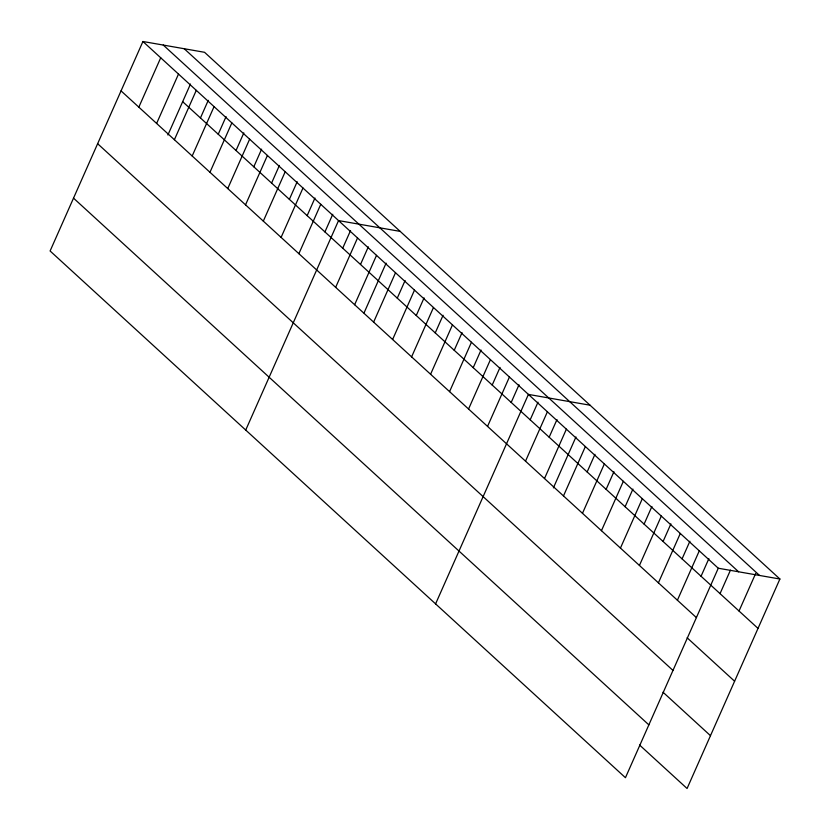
<?xml version="1.0" encoding="UTF-8"?>
<svg xmlns="http://www.w3.org/2000/svg" width="830" height="830" viewBox="0 0 830 830"><rect width="100%" height="100%" fill="white"/><g stroke="black" fill="none" stroke-linecap="round" stroke-linejoin="round"><path stroke-width="1.25" d="M142.926 41.5L50.101 250.982L625.447 777.7L718.272 568.228L142.926 41.5L204.554 52.3L779.899 579.018L687.074 788.5L639.598 745.05M138.828 107.163L160.719 57.778M156.621 123.442L178.502 74.057M167.909 134.979L190.485 84.038M174.404 139.72L196.285 90.346M200.455 117.953L208.268 100.326M192.187 155.999L214.067 106.624M218.238 134.242L226.051 116.605M209.969 172.277L231.85 122.902M236.021 150.521L243.833 132.883M227.752 188.566L249.633 139.181M253.804 166.799L261.616 149.161M245.535 204.844L267.416 155.459M271.586 183.077L279.399 165.44M263.318 221.122L285.198 171.748M289.369 199.356L297.182 181.729M281.1 237.401L302.981 188.026M307.152 215.644L314.964 198.007M298.883 253.679L320.764 204.305M324.935 231.923L332.747 214.285M245.722 430.065L338.547 220.583L400.164 231.383M342.717 248.201L350.54 230.564M335.652 287.346L357.533 237.971M360.5 264.48L368.323 246.842M354.638 304.724L376.519 255.35M364.038 312.92L386.106 263.131M373.625 322.113L395.505 272.728M397.269 298.146L405.092 280.509M392.611 339.491L414.492 290.116M416.255 315.525L424.078 297.887M411.597 356.879L433.478 307.494M435.242 332.913L443.064 315.276M430.583 374.257L452.464 324.883M454.228 350.291L462.051 332.654M449.57 391.636L471.45 342.261M473.214 367.669L481.037 350.042M468.556 409.024L490.437 359.639M492.2 385.058L500.023 367.42M487.542 426.402L509.423 377.028M511.197 402.436L519.009 384.798M435.584 603.887L528.409 394.406L590.037 405.206M530.183 419.814L537.996 402.187M525.514 461.169L547.395 411.784M549.17 437.202L556.982 419.565M544.501 478.547L566.382 429.172M553.392 487.884L575.968 436.943M563.487 495.925L585.368 446.55M587.142 471.959L594.954 454.332M582.473 513.314L604.354 463.929M606.128 489.347L613.941 471.71M601.46 530.692L623.34 481.317M625.115 506.725L632.927 489.088M620.446 548.08L642.327 498.695M644.101 524.114L651.913 506.476M639.432 565.458L661.313 516.084M663.087 541.492L670.899 523.855M658.418 582.836L680.299 533.462M682.073 558.87L689.886 541.243M677.404 600.225L699.285 550.84M701.06 576.259L708.872 558.621M720.046 593.637L730.462 570.127M739.032 611.015L755.705 573.395M718.272 568.228L779.899 579.018M184.219 48.731L759.564 575.46M163.261 45.059L738.607 571.787M182.673 101.675L758.018 628.403M121.045 90.875L696.391 617.603M687.136 637.782L734.602 681.233M97.639 143.715L672.985 670.433M663.014 692.21L710.48 735.671M73.517 198.142L648.863 724.87"/></g></svg>
